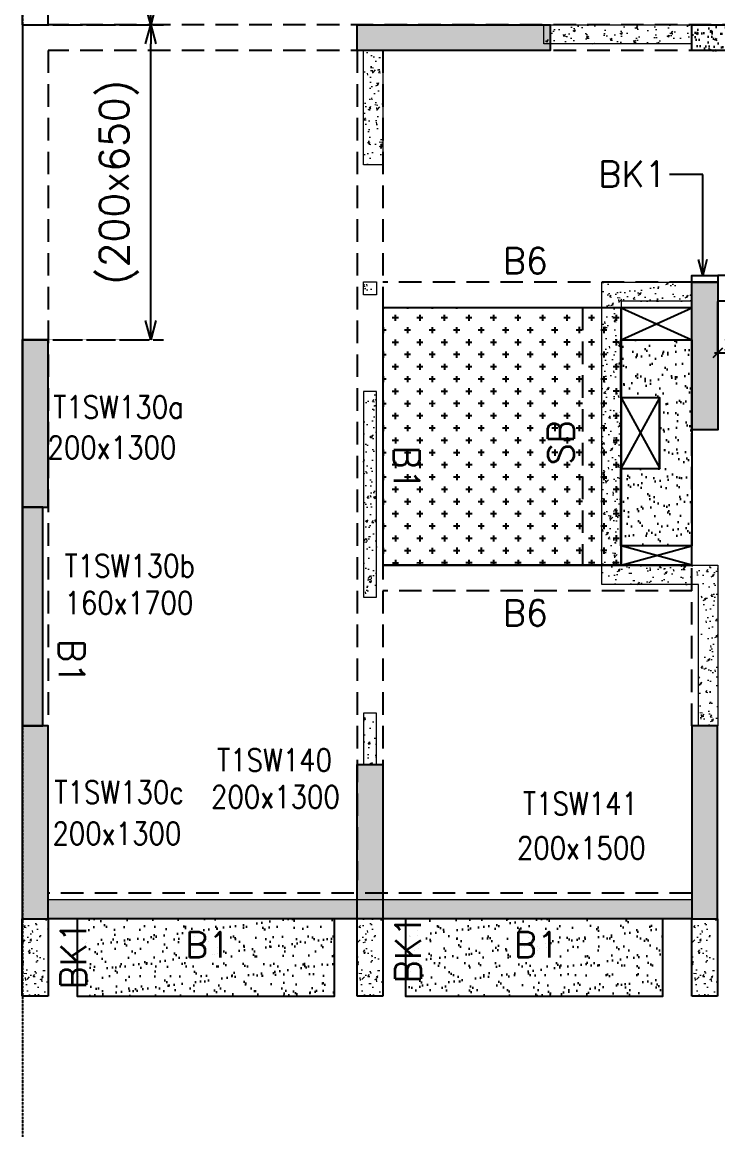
# Model space of a CAD drawing. Header units: millimetres. Extents: x 1078357 to 2594950, y -4969473 to -4636555.
# Drawn here: x 1400401 to 1405801, y -4674402 to -4665741 of the extents above; entities that cross this region are included whole.
import ezdxf

# ---------------------------------------------------------------- set-up
doc = ezdxf.new("R2010")
doc.units = ezdxf.units.MM
doc.header["$PDMODE"] = 35
for name, pattern in [('CONTINOUS', [0]), ('DOT', [0.25, 0, -0.25]), ('HIDDEN', [0.375, 0.25, -0.125]), ('New Retail block$0$CONTINOUS', [0])]:
    doc.linetypes.add(name, pattern=pattern)
doc.layers.get('0').update_dxf_attribs({"lineweight": 0})
doc.layers.get('Defpoints').update_dxf_attribs({"lineweight": 0})
for name, color, linetype, lineweight in [('A-_ANOTDIMA_D-', 6, 'Continuous', 13), ('COL. NO.', 30, 'Continuous', 25), ('COL. SIZE', 7, 'Continuous', 25), ('DIM', 9, 'Continuous', 25), ('HATCH', 8, 'Continuous', 30), ('RCC UPSTAND', 43, 'Continuous', 30), ('S-NON STR RCC WALL', 8, 'Continuous', 0)]:
    doc.layers.add(name, color=color, linetype=linetype, lineweight=lineweight)
for name, color, linetype in [('B-200x325', 201, 'HIDDEN'), ('B-200x450', 52, 'HIDDEN'), ('B-200x650', 241, 'HIDDEN'), ('B-300xSLAB THK.', 151, 'Continuous'), ('BK1-200x650', 241, 'HIDDEN'), ('DROP SLAB', 8, 'Continuous'), ('EXPANSION JOINT', 10, 'HIDDEN'), ('NON STR. RCC WALL', 6, 'Continuous'), ('S-COLUMN_SHEAR WALL', 1, 'Continuous'), ('S-DIM', 2, 'Continuous'), ('S-PROJECTION', 54, 'New Retail block$0$CONTINOUS'), ('SLAB FOLD', 8, 'Continuous')]:
    doc.layers.add(name, color=color, linetype=linetype)
doc.styles.add('Roman', font='romans')
doc.styles.add('ROMANS', font='romans.shx', dxfattribs={"width": 0.85})
doc.dimstyles.new('HARESH', dxfattribs={"dimtxt": 150, "dimasz": 75, "dimexe": 0, "dimexo": 0, "dimgap": 25, "dimtad": 1, "dimdec": 0, "dimdsep": 46, "dimtxsty": 'Roman', "dimblk": 'OBLIQUE', "dimcen": 225, "dimdle": 25, "dimclrd": 2, "dimclre": 2, "dimclrt": 7, "dimadec": 8, "dimazin": 1, "dimtfac": 1, "dimtdec": 0, "dimtmove": 0, "dimatfit": 0, "dimfxl": 1, "dimlwd": -1, "dimlwe": -1, "dimarcsym": 0})

# ---------------------------------------------------------------- blocks, each defined once
blk = doc.blocks.new('_Open30')
at = {"color": 0, "linetype": 'ByBlock', "lineweight": -2}
for p, q in [((-1, 0.268), (0, 0)), ((0, 0), (-1, -0.268)), ((0, 0), (-1, 0))]:
    blk.add_line(p, q, dxfattribs=at)
blk = doc.blocks.new('*D1101')
at = {"layer": 'Defpoints', "color": 0, "linetype": 'CONTINOUS', "ltscale": 0.5, "transparency": 16777216}
for p in [(1400401.5, -4665759.7, 0), (1401398.6, -4665759.7), (1400401.5, -4668209.7, 0)]:
    blk.add_point(p, dxfattribs=at)
at = {"layer": 'S-DIM', "color": 2, "linetype": 'DOT', "ltscale": 0.5, "transparency": 16777216}
for p, q in [((1400401.5, -4665759.7), (1401498.6, -4665759.7)), ((1400401.5, -4668209.7), (1401498.6, -4668209.7))]:
    blk.add_line(p, q, dxfattribs=at)
at = {"layer": 'S-DIM', "color": 2, "linetype": 'CONTINOUS', "ltscale": 0.5, "transparency": 16777216}
blk.add_line((1401398.6, -4668059.7), (1401398.6, -4665909.7), dxfattribs=at)
at = {"layer": 'S-DIM', "color": 2, "linetype": 'CONTINOUS', "ltscale": 0.5, "transparency": 16777216, "xscale": 150, "yscale": 150, "zscale": 150}
for p, rotation in [((1401398.6, -4665759.7), 90), ((1401398.6, -4668209.7), 270)]:
    blk.add_blockref('_Open30', p, dxfattribs=dict(at, rotation=rotation))
at = {"layer": 'S-DIM', "color": 7, "linetype": 'CONTINOUS', "ltscale": 0.5, "transparency": 16777216, "insert": (1401152.1, -4666984.7), "char_height": 225, "attachment_point": 5, "rotation": 90, "style": 'Roman'}
blk.add_mtext('(200x650)', dxfattribs=at)
blk = doc.blocks.new('*D1102')
at = {"layer": 'Defpoints', "color": 0, "linetype": 'CONTINOUS', "ltscale": 0.5, "transparency": 16777216}
for p in [(1400401.5, -4663759.7, 0), (1400401.5, -4665759.7, 0), (1401398.6, -4665759.7)]:
    blk.add_point(p, dxfattribs=at)
at = {"layer": 'S-DIM', "color": 2, "linetype": 'DOT', "ltscale": 0.5, "transparency": 16777216}
for p, q in [((1400401.5, -4663759.7), (1401498.6, -4663759.7)), ((1400401.5, -4665759.7), (1401498.6, -4665759.7))]:
    blk.add_line(p, q, dxfattribs=at)
at = {"layer": 'S-DIM', "color": 2, "linetype": 'CONTINOUS', "ltscale": 0.5, "transparency": 16777216}
blk.add_line((1401398.6, -4663909.7), (1401398.6, -4665609.7), dxfattribs=at)
at = {"layer": 'S-DIM', "color": 2, "linetype": 'CONTINOUS', "ltscale": 0.5, "transparency": 16777216, "xscale": 150, "yscale": 150, "zscale": 150}
for p, rotation in [((1401398.6, -4663759.7), 90), ((1401398.6, -4665759.7), 270)]:
    blk.add_blockref('_Open30', p, dxfattribs=dict(at, rotation=rotation))
at = {"layer": 'S-DIM', "color": 7, "linetype": 'CONTINOUS', "ltscale": 0.5, "transparency": 16777216, "insert": (1401152.1, -4664759.7), "char_height": 225, "attachment_point": 5, "rotation": 90, "style": 'Roman'}
blk.add_mtext('(200x450)', dxfattribs=at)
blk = doc.blocks.new('_Oblique')
at = {"color": 0, "linetype": 'ByBlock', "lineweight": -2}
blk.add_line((-0.5, -0.5), (0.5, 0.5), dxfattribs=at)
blk = doc.blocks.new('*D1305')
at = {"layer": 'Defpoints', "color": 0, "ltscale": 700, "transparency": 16777216}
for p in [(1405801.2, -4667910.2, 0), (1406475.9, -4667910.2, 0), (1405801.2, -4668312.3)]:
    blk.add_point(p, dxfattribs=at)
at = {"layer": 'DIM', "color": 2, "ltscale": 700, "transparency": 16777216}
for p, q in [((1405801.2, -4667910.2), (1405801.2, -4668312.3)), ((1406475.9, -4667910.2), (1406475.9, -4668312.3)), ((1406500.9, -4668312.3), (1405776.2, -4668312.3))]:
    blk.add_line(p, q, dxfattribs=at)
at = {"layer": 'DIM', "color": 2, "ltscale": 700, "transparency": 16777216, "xscale": 75, "yscale": 75, "zscale": 75, "rotation": 180}
blk.add_blockref('_Oblique', (1405801.2, -4668312.3), dxfattribs=at)
at = {"layer": 'DIM', "color": 2, "ltscale": 700, "transparency": 16777216, "xscale": 75, "yscale": 75, "zscale": 75}
blk.add_blockref('_Oblique', (1406475.9, -4668312.3), dxfattribs=at)
at = {"layer": 'DIM', "color": 7, "ltscale": 700, "transparency": 16777216, "insert": (1406138.6, -4668237.3), "char_height": 150, "attachment_point": 5, "style": 'Roman'}
blk.add_mtext('{\\H0.666667x;200x650}', dxfattribs=at)
blk = doc.blocks.new('G$CD63B60BD')
at = {"layer": 'COL. NO.', "linetype": 'Continuous', "style": 'ROMANS', "width": 0.85}
for s, p in [('T1SW130a', (44965.2, 3891.1, -320.4)), ('T1SW130b', (45053.1, 2657.3, -320.4)), ('T1SW140', (46237.7, 1147.3, -320.4)), ('T1SW130c', (44974.3, 897.6, -323.1)), ('T1SW141', (48613.2, 809.1, -320.4))]:
    blk.add_text(s, height=175, dxfattribs=at).set_placement(p)
at = {"layer": 'COL. SIZE', "linetype": 'Continuous', "style": 'ROMANS', "width": 0.85}
for s, p in [('200x1300', (44920.6, 3577, -320.4)), ('160x1700', (45052.5, 2369.2, -320.4)), ('200x1300', (46190.3, 861.3, -320.4)), ('200x1300', (44958.9, 576.9, -323.1)), ('200x1500', (48565.8, 464.2, -320.4))]:
    blk.add_text(s, height=175, dxfattribs=at).set_placement(p)

msp = doc.modelspace()

# ---------------------------------------------------------------- hatches: boundary and pattern name
at = {"layer": 'DROP SLAB'}
h = msp.add_hatch(dxfattribs=at)
h.set_pattern_fill('CROSS', color=8, scale=15, angle=0.03079)
h.set_pattern_definition([(180.03079016, (-6297639.38, 28116973.47), (-95.19879988, -95.3011726), [47.625, -142.875]), (270.03079016, (-6297663.21, 28116997.27), (95.3011726, -95.19879988), [47.625, -142.875])])
h.paths.add_polyline_path([(1405051.2, -4667959.7), (1403201.2, -4667959.6), (1403201.2, -4669959.4), (1405051.2, -4669959.5)])
at = {"layer": 'HATCH'}
h = msp.add_hatch(dxfattribs=at)
h.set_pattern_fill('AR-SAND', color=8, scale=3, angle=359.97015)
h.set_pattern_definition([(37.47015413, (-4813217.64, 23606765.84), (-4.72361136, 146.8264517), [0, -115.824, 0, -129.54, 0, -123.825]), (7.4701541, (-4813217.64, 23606765.84), (134.9689868, 214.9772528), [0, -62.484, 0, -104.394, 0, -40.005]), (327.47015413, (-4813311.37, 23606765.89), (237.29790347, 0.3075449), [0, -38.1, 0, -137.16, 0, -179.07]), (317.4701541, (-4813311.37, 23606765.89), (229.1017424, 66.759465), [0, -19.05, 0, -89.916, 0, -102.87])])
h.paths.add_polyline_path([(1405600.5, -4669809.8), (1405050.5, -4669809.8), (1405050.5, -4669209.7), (1405350.4, -4669209.7), (1405350.4, -4668659.8), (1405050.5, -4668659.8), (1405050.5, -4668209.8), (1405600.4, -4668209.8)])
h = msp.add_hatch(dxfattribs=at)
h.set_pattern_fill('AR-SAND', color=8, scale=3, angle=179.97015)
h.set_pattern_definition([(37.47015413, (-3704156.5, 18698798.92), (-4.72361136, 146.8264517), [0, -115.824, 0, -129.54, 0, -123.825]), (7.4701541, (-3704156.5, 18698798.92), (134.9689868, 214.9772528), [0, -62.484, 0, -104.394, 0, -40.005]), (327.4701541, (-3704250.23, 18698798.96), (237.2979035, 0.3075449), [0, -38.1, 0, -137.16, 0, -179.07]), (317.4701541, (-3704250.23, 18698798.96), (229.1017424, 66.759465), [0, -19.05, 0, -89.916, 0, -102.87])])
h.paths.add_polyline_path([(1402826.5, -4672709.7), (1400826.5, -4672709.7), (1400826.5, -4673309.7), (1402826.5, -4673309.7)])
h = msp.add_hatch(dxfattribs=at)
h.set_pattern_fill('AR-SAND', color=8, scale=3, angle=179.97015)
h.set_pattern_definition([(37.47015413, (-3706706.5, 18698798.92), (-4.72361136, 146.8264517), [0, -115.824, 0, -129.54, 0, -123.825]), (7.4701541, (-3706706.5, 18698798.92), (134.9689868, 214.9772528), [0, -62.484, 0, -104.394, 0, -40.005]), (327.4701541, (-3706800.23, 18698798.96), (237.2979035, 0.3075449), [0, -38.1, 0, -137.16, 0, -179.07]), (317.4701541, (-3706800.23, 18698798.96), (229.1017424, 66.759465), [0, -19.05, 0, -89.916, 0, -102.87])])
h.paths.add_polyline_path([(1405376.5, -4672709.7), (1403376.5, -4672709.7), (1403376.5, -4673309.7), (1405376.5, -4673309.7)])
at = {"layer": 'RCC UPSTAND'}
h = msp.add_hatch(dxfattribs=at)
h.set_pattern_fill('AR-CONC', color=8, scale=20, angle=90)
h.set_pattern_definition([(140, (-1789723.74, -7200979.27), (12.550427, 143.4520365), [15, -165]), (85, (-1789723.74, -7200979.27), (-150.438427, -27.7502667), [12, -132]), (190.4514445, (-1789722.7, -7200967.32), (-137.887998, 115.7017693), [12.7480384, -140.2284224]), (136.1842, (-1789763.74, -7200979.27), (33.103856, 213.448266), [22.5, -247.5]), (186.6356355, (-1789760.98, -7200961.49), (-194.82372, 186.932389), [19.122068, -210.342752]), (81.184164, (-1789763.74, -7200979.27), (-194.82372, 186.932389), [18, -198]), (111, (-1789753.74, -7200959.27), (80.523778, 119.3814104), [15, -165]), (56, (-1789753.74, -7200959.27), (-145.030009, 48.6630664), [12, -132]), (161.4514447, (-1789747.03, -7200949.33), (-64.5062306, 168.0444753), [12.748038, -140.2284224]), (127.5, (-1789723.74, -7200979.274), (-66.57877077, 2.43197106), [0, -130.4, 0, -134, 0, -132.5]), (97.5, (-1789723.74, -7200979.274), (-78.8823424, 52.6139075), [0, -76.4, 0, -127.4, 0, -50.5]), (57.5, (-1789723.74, -7201023.874), (4.51097435, 106.7644872), [0, -50, 0, -156, 0, -207]), (47.5, (-1789723.74, -7201043.87), (-20.0209965, 116.6372339), [0, -65, 0, -103.6, 0, -147])])
h.paths.add_polyline_path([(1405601.3, -4665759.7), (1406276.3, -4665759.7), (1406276.3, -4665959.7), (1405601.3, -4665959.7)])
at = {"layer": 'S-COLUMN_SHEAR WALL', "lineweight": 25}
h = msp.add_hatch(color=1, dxfattribs=at)
h.dxf.hatch_style = 1
h.paths.add_polyline_path([(1403001.3, -4665759.7), (1404501.3, -4665759.7), (1404501.3, -4665959.7), (1403001.3, -4665959.7)])
h = msp.add_hatch(color=1, dxfattribs=at)
h.dxf.hatch_style = 1
h.paths.add_polyline_path([(1405601.3, -4667759.7), (1405801.3, -4667759.7), (1405801.3, -4668909.7), (1405601.3, -4668909.7)])
h = msp.add_hatch(color=1, dxfattribs=at)
h.dxf.hatch_style = 1
h.paths.add_polyline_path([(1400601.3, -4668209.7), (1400401.3, -4668209.7), (1400401.3, -4669509.7), (1400601.3, -4669509.7)])
at = {"layer": 'S-COLUMN_SHEAR WALL', "lineweight": 25, "extrusion": (-1.00316e-06, -2.11765e-11, 1)}
h = msp.add_hatch(color=1, dxfattribs=at)
h.dxf.hatch_style = 1
h.paths.add_polyline_path([(1400401.3, -4671209.7), (1400561.3, -4671209.7), (1400561.3, -4669509.7), (1400401.3, -4669509.7)])
at = {"layer": 'S-COLUMN_SHEAR WALL', "lineweight": 25}
h = msp.add_hatch(color=1, dxfattribs=at)
h.dxf.hatch_style = 1
h.paths.add_polyline_path([(1400401.2, -4672709.7), (1400601.2, -4672709.7), (1400601.2, -4671209.7), (1400401.2, -4671209.7)])
h = msp.add_hatch(color=1, dxfattribs=at)
h.dxf.hatch_style = 1
h.paths.add_polyline_path([(1405601.2, -4672709.7), (1405801.2, -4672709.7), (1405801.2, -4671209.7), (1405601.2, -4671209.7)])
h = msp.add_hatch(color=1, dxfattribs=at)
h.dxf.hatch_style = 1
h.paths.add_polyline_path([(1403201.2, -4671509.7), (1403201.2, -4672709.7), (1403001.2, -4672709.7), (1403001.2, -4671509.7)])
at = {"layer": 'S-NON STR RCC WALL', "ltscale": 700}
h = msp.add_hatch(dxfattribs=at)
h.set_pattern_fill('AR-CONC', color=256)
h.set_pattern_definition([(50, (280360.15, 106283), (182.184669, -15.9390855), [19.05, -209.55]), (355, (280360.15, 106283), (-35.2434214, 191.056845), [15.24, -167.640584]), (100.4514447, (280375.33, 106281.68), (146.941247, 175.117752), [16.190009, -178.0902446]), (46.1842, (280360.15, 106333.8), (271.079041, -42.042328), [28.575, -314.325]), (96.6355576, (280382.74, 106330.3), (237.404134, 247.426125), [24.285023, -267.135608]), (351.184151, (280360.15, 106333.8), (237.404134, 247.426125), [22.859967, -251.459732]), (21, (280385.55, 106321.1), (151.6143913, -102.265198), [19.05, -209.55]), (326, (280385.55, 106321.1), (61.802028, 184.187966), [15.24, -167.64]), (71.451445, (280398.19, 106312.58), (213.416419, 81.922769), [16.190009, -178.0899376]), (37.5, (280360.15, 106283.004), (3.08860325, 84.5550389), [0, -165.608, 0, -170.18, 0, -168.275]), (7.5, (280360.15, 106283), (66.8196625, 100.1805748), [0, -97.028, 0, -161.798, 0, -64.135]), (327.5, (280303.51, 106283.004), (135.5905952, -5.728744), [0, -63.5, 0, -198.12, 0, -262.89]), (317.5, (280278.11, 106283), (148.1291814, 25.426491), [0, -82.55, 0, -131.572, 0, -186.69])])
h.paths.add_polyline_path([(1404451.5, -4665759.7), (1405601.5, -4665759.7), (1405601.5, -4665909.7), (1404451.5, -4665909.7)])
at = {"layer": 'S-NON STR RCC WALL'}
h = msp.add_hatch(dxfattribs=at)
h.set_pattern_fill('AR-CONC', color=256, angle=180)
h.set_pattern_definition([(50, (-6048483.69, 28115539.64), (182.184669, -15.93908554), [19.05, -209.55]), (355, (-6048483.7, 28115539.64), (-35.2434214, 191.0568452), [15.24, -167.6405842]), (100.4514447, (-6048468.51, 28115538.3), (146.9412471, 175.1177519), [16.1900088, -178.0902446]), (46.1842, (-6048483.7, 28115590.44), (271.0790409, -42.042328), [28.575, -314.325]), (96.6355576, (-6048461.1, 28115586.93), (237.404134, 247.4261246), [24.2850231, -267.1356082]), (351.1841512, (-6048483.7, 28115590.44), (237.404134, 247.4261246), [22.859967, -251.459732]), (21, (-6048458.29, 28115577.74), (151.6143913, -102.2651982), [19.05, -209.55]), (326, (-6048458.3, 28115577.74), (61.8020283, 184.1879661), [15.24, -167.64]), (71.451445, (-6048445.66, 28115569.21), (213.4164193, 81.9227689), [16.1900088, -178.0899376]), (37.5, (-6048483.69, 28115539.636), (3.08860325, 84.55503887), [0, -165.608, 0, -170.18, 0, -168.275]), (7.5, (-6048483.69, 28115539.64), (66.8196625, 100.18057482), [0, -97.028, 0, -161.798, 0, -64.135]), (327.5, (-6048540.334, 28115539.636), (135.59059517, -5.72874399), [0, -63.5, 0, -198.12, 0, -262.89]), (317.5, (-6048565.73, 28115539.64), (148.1291814, 25.42649103), [0, -82.55, 0, -131.572, 0, -186.69])])
h.paths.add_polyline_path([(1403051.5, -4665959.7), (1403201.5, -4665959.7), (1403201.5, -4666849.6), (1403051.5, -4666849.6)])
h = msp.add_hatch(dxfattribs=at)
h.set_pattern_fill('AR-CONC', color=256, angle=180)
h.set_pattern_definition([(50, (2500325.98, -9254853.38), (182.184669, -15.9390855), [19.05, -209.55]), (355, (2500325.98, -9254853.38), (-35.2434214, 191.056845), [15.24, -167.640584]), (100.4514447, (2500341.17, -9254854.7), (146.941247, 175.117752), [16.190009, -178.0902446]), (46.1842, (2500325.98, -9254802.58), (271.079041, -42.042328), [28.575, -314.325]), (96.6355576, (2500348.57, -9254806.08), (237.404134, 247.426125), [24.285023, -267.135608]), (351.184151, (2500325.98, -9254802.58), (237.404134, 247.426125), [22.859967, -251.459732]), (21, (2500351.38, -9254815.28), (151.6143913, -102.265198), [19.05, -209.55]), (326, (2500351.38, -9254815.28), (61.802028, 184.187966), [15.24, -167.64]), (71.451445, (2500364.02, -9254823.8), (213.416419, 81.922769), [16.190009, -178.0899376]), (37.5, (2500325.985, -9254853.376), (3.08860325, 84.5550389), [0, -165.608, 0, -170.18, 0, -168.275]), (7.5, (2500325.985, -9254853.38), (66.8196625, 100.1805748), [0, -97.028, 0, -161.798, 0, -64.135]), (327.5, (2500269.34, -9254853.376), (135.5905952, -5.728744), [0, -63.5, 0, -198.12, 0, -262.89]), (317.5, (2500243.94, -9254853.38), (148.1291814, 25.426491), [0, -82.55, 0, -131.572, 0, -186.69])])
h.paths.add_polyline_path([(1403051.5, -4667759.5), (1403151.5, -4667759.5), (1403151.5, -4667859.5), (1403051.5, -4667859.5)])
h = msp.add_hatch(dxfattribs=at)
h.set_pattern_fill('AR-CONC', color=256)
h.set_pattern_definition([(50, (-4983719.23, 23434810.46), (182.184669, -15.9390855), [19.05, -209.55]), (355, (-4983719.23, 23434810.46), (-35.2434214, 191.0568452), [15.24, -167.6405842]), (100.4514447, (-4983704.05, 23434809.13), (146.9412471, 175.1177519), [16.1900088, -178.0902446]), (46.1842, (-4983719.23, 23434861.26), (271.0790409, -42.042328), [28.575, -314.325]), (96.6355576, (-4983696.64, 23434857.75), (237.404134, 247.4261246), [24.2850231, -267.1356082]), (351.1841512, (-4983719.23, 23434861.26), (237.404134, 247.4261246), [22.859967, -251.459732]), (21, (-4983693.83, 23434848.56), (151.6143913, -102.2651982), [19.05, -209.55]), (326, (-4983693.83, 23434848.56), (61.8020283, 184.1879661), [15.24, -167.64]), (71.451445, (-4983681.2, 23434840.03), (213.4164193, 81.9227689), [16.1900088, -178.0899376]), (37.5, (-4983719.23, 23434810.456), (3.08860325, 84.55503887), [0, -165.608, 0, -170.18, 0, -168.275]), (7.5, (-4983719.23, 23434810.46), (66.8196625, 100.18057482), [0, -97.028, 0, -161.798, 0, -64.135]), (327.5, (-4983775.87, 23434810.456), (135.59059517, -5.728744), [0, -63.5, 0, -198.12, 0, -262.89]), (317.5, (-4983801.27, 23434810.46), (148.1291814, 25.42649103), [0, -82.55, 0, -131.572, 0, -186.69])])
h.paths.add_polyline_path([(1404901.5, -4670109.7), (1404901.5, -4667759.7), (1405601.5, -4667759.7), (1405601.5, -4667909.7), (1405051.5, -4667909.7), (1405051.5, -4669959.7), (1405801.5, -4669959.7), (1405801.5, -4671209.7), (1405651.5, -4671209.7), (1405651.5, -4670109.7)])
h = msp.add_hatch(dxfattribs=at)
h.set_pattern_fill('AR-CONC', color=256, angle=180)
h.set_pattern_definition([(50, (2500339.2, -9253488.71), (182.184669, -15.9390855), [19.05, -209.55]), (355, (2500339.2, -9253488.71), (-35.2434214, 191.056845), [15.24, -167.640584]), (100.4514447, (2500354.38, -9253490.04), (146.941247, 175.117752), [16.190009, -178.0902446]), (46.1842, (2500339.2, -9253437.9), (271.079041, -42.042328), [28.575, -314.325]), (96.6355576, (2500361.8, -9253441.41), (237.404134, 247.426125), [24.285023, -267.135608]), (351.184151, (2500339.2, -9253437.9), (237.404134, 247.426125), [22.859967, -251.459732]), (21, (2500364.6, -9253450.61), (151.6143913, -102.265198), [19.05, -209.55]), (326, (2500364.6, -9253450.61), (61.802028, 184.187966), [15.24, -167.64]), (71.451445, (2500377.23, -9253459.13), (213.416419, 81.922769), [16.190009, -178.0899376]), (37.5, (2500339.2, -9253488.71), (3.08860325, 84.5550389), [0, -165.608, 0, -170.18, 0, -168.275]), (7.5, (2500339.2, -9253488.71), (66.8196625, 100.1805748), [0, -97.028, 0, -161.798, 0, -64.135]), (327.5, (2500282.56, -9253488.71), (135.5905952, -5.728744), [0, -63.5, 0, -198.12, 0, -262.89]), (317.5, (2500257.16, -9253488.71), (148.1291814, 25.426491), [0, -82.55, 0, -131.572, 0, -186.69])])
h.paths.add_polyline_path([(1403051.5, -4670209.5), (1403151.5, -4670209.5), (1403151.5, -4668609.5), (1403051.5, -4668609.5)])
h = msp.add_hatch(dxfattribs=at)
h.set_pattern_fill('AR-CONC', color=256, angle=180)
h.set_pattern_definition([(50, (1403114.48, -4569469.52), (182.18467, -15.93909), [19.05, -209.55]), (355, (1403114.48, -4569469.52), (-35.24342, 191.05685), [15.24, -167.6406]), (100.45144, (1403129.67, -4569470.85), (146.94125, 175.11775), [16.19, -178.09024]), (46.1842, (1403114.48, -4569418.72), (271.07904, -42.04233), [28.575, -314.325]), (96.63556, (1403137.07, -4569422.23), (237.4041, 247.4261), [24.285, -267.1356]), (351.18415, (1403114.48, -4569418.72), (237.4041, 247.4261), [22.86, -251.4597]), (21, (1403139.88, -4569431.42), (151.6144, -102.2652), [19.05, -209.55]), (326, (1403139.88, -4569431.42), (61.80203, 184.18797), [15.24, -167.64]), (71.45144, (1403152.52, -4569439.95), (213.41642, 81.92277), [16.19, -178.08994]), (37.5, (1403114.48, -4569469.524), (3.088603, 84.55504), [0, -165.608, 0, -170.18, 0, -168.275]), (7.5, (1403114.48, -4569469.52), (66.81966, 100.180575), [0, -97.028, 0, -161.798, 0, -64.135]), (327.5, (1403057.84, -4569469.524), (135.590595, -5.728744), [0, -63.5, 0, -198.12, 0, -262.89]), (317.5, (1403032.44, -4569469.52), (148.12918, 25.42649), [0, -82.55, 0, -131.572, 0, -186.69])])
h.paths.add_polyline_path([(1403051.5, -4671510), (1403151.5, -4671510), (1403151.5, -4671109.5), (1403051.5, -4671109.5)])
h = msp.add_hatch(dxfattribs=at)
h.set_pattern_fill('AR-CONC', color=256)
h.set_pattern_definition([(50, (-6080943.95, 28118829.64), (182.184669, -15.93908554), [19.05, -209.55]), (355, (-6080943.95, 28118829.64), (-35.2434214, 191.0568452), [15.24, -167.6405842]), (100.4514447, (-6080928.76, 28118828.32), (146.9412471, 175.1177519), [16.1900088, -178.0902446]), (46.1842, (-6080943.95, 28118880.44), (271.0790409, -42.042328), [28.575, -314.325]), (96.6355576, (-6080921.36, 28118876.94), (237.404134, 247.4261246), [24.2850231, -267.1356082]), (351.1841512, (-6080943.95, 28118880.44), (237.404134, 247.4261246), [22.859967, -251.459732]), (21, (-6080918.55, 28118867.74), (151.6143913, -102.2651982), [19.05, -209.55]), (326, (-6080918.55, 28118867.74), (61.8020283, 184.1879661), [15.24, -167.64]), (71.451445, (-6080905.91, 28118859.22), (213.4164193, 81.9227689), [16.1900088, -178.0899376]), (37.5, (-6080943.946, 28118829.644), (3.08860325, 84.55503887), [0, -165.608, 0, -170.18, 0, -168.275]), (7.5, (-6080943.95, 28118829.64), (66.8196625, 100.18057482), [0, -97.028, 0, -161.798, 0, -64.135]), (327.5, (-6081000.59, 28118829.644), (135.59059517, -5.72874399), [0, -63.5, 0, -198.12, 0, -262.89]), (317.5, (-6081025.99, 28118829.64), (148.1291814, 25.42649103), [0, -82.55, 0, -131.572, 0, -186.69])])
h.paths.add_polyline_path([(1405598.5, -4672709.7), (1400601.5, -4672709.7), (1400601.5, -4672559.7), (1405598.5, -4672559.7)])
h = msp.add_hatch(dxfattribs=at)
h.set_pattern_fill('AR-CONC', color=256, angle=180)
h.set_pattern_definition([(50, (-8229771.05, 37566397.63), (182.184669, -15.93908554), [19.05, -209.55]), (355, (-8229771.05, 37566397.63), (-35.2434214, 191.0568452), [15.24, -167.6405842]), (100.4514447, (-8229755.87, 37566396.3), (146.9412471, 175.1177519), [16.1900088, -178.0902446]), (46.1842, (-8229771.05, 37566448.43), (271.0790409, -42.0423279), [28.575, -314.325]), (96.6355576, (-8229748.46, 37566444.93), (237.404134, 247.4261246), [24.2850231, -267.1356082]), (351.1841512, (-8229771.05, 37566448.43), (237.404134, 247.4261246), [22.859967, -251.459732]), (21, (-8229745.65, 37566435.73), (151.61439127, -102.2651982), [19.05, -209.55]), (326, (-8229745.65, 37566435.73), (61.80202835, 184.1879661), [15.24, -167.64]), (71.451445, (-8229733.02, 37566427.21), (213.4164193, 81.9227689), [16.1900088, -178.0899376]), (37.5, (-8229771.05, 37566397.63), (3.08860325, 84.55503887), [0, -165.608, 0, -170.18, 0, -168.275]), (7.5, (-8229771.05, 37566397.63), (66.81966251, 100.18057482), [0, -97.028, 0, -161.798, 0, -64.135]), (327.5, (-8229827.694, 37566397.63), (135.59059517, -5.72874399), [0, -63.5, 0, -198.12, 0, -262.89]), (317.5, (-8229853.09, 37566397.63), (148.1291814, 25.42649103), [0, -82.55, 0, -131.572, 0, -186.69])])
h.paths.add_polyline_path([(1400601.2, -4672709.6), (1400401.2, -4672709.6), (1400401.2, -4673309.6), (1400601.2, -4673309.6), (1400601.2, -4673309.6), (1400601.2, -4672709.8)], is_closed=False)
h = msp.add_hatch(dxfattribs=at)
h.set_pattern_fill('AR-CONC', color=256, angle=180)
h.set_pattern_definition([(50, (-8227171.01, 37566397.59), (182.184669, -15.93908554), [19.05, -209.55]), (355, (-8227171.01, 37566397.59), (-35.2434214, 191.0568452), [15.24, -167.6405842]), (100.4514447, (-8227155.83, 37566396.26), (146.9412471, 175.1177519), [16.1900088, -178.0902446]), (46.1842, (-8227171.01, 37566448.39), (271.0790409, -42.0423279), [28.575, -314.325]), (96.6355576, (-8227148.42, 37566444.88), (237.404134, 247.4261246), [24.2850231, -267.1356082]), (351.1841512, (-8227171.01, 37566448.4), (237.404134, 247.4261246), [22.859967, -251.459732]), (21, (-8227145.61, 37566435.69), (151.61439127, -102.2651982), [19.05, -209.55]), (326, (-8227145.61, 37566435.69), (61.80202835, 184.1879661), [15.24, -167.64]), (71.451445, (-8227132.98, 37566427.17), (213.4164193, 81.9227689), [16.1900088, -178.0899376]), (37.5, (-8227171.015, 37566397.59), (3.08860325, 84.55503887), [0, -165.608, 0, -170.18, 0, -168.275]), (7.5, (-8227171.015, 37566397.59), (66.81966251, 100.18057482), [0, -97.028, 0, -161.798, 0, -64.135]), (327.5, (-8227227.66, 37566397.59), (135.59059517, -5.72874399), [0, -63.5, 0, -198.12, 0, -262.89]), (317.5, (-8227253.06, 37566397.59), (148.1291814, 25.42649103), [0, -82.55, 0, -131.572, 0, -186.69])])
h.paths.add_polyline_path([(1403201.2, -4672709.7), (1403001.2, -4672709.7), (1403001.2, -4673309.7), (1403201.2, -4673309.7), (1403201.2, -4673309.7), (1403201.2, -4672709.8)], is_closed=False)
h = msp.add_hatch(dxfattribs=at)
h.set_pattern_fill('AR-CONC', color=256, angle=180)
h.set_pattern_definition([(50, (-8224571.04, 37566397.59), (182.184669, -15.93908554), [19.05, -209.55]), (355, (-8224571.04, 37566397.59), (-35.2434214, 191.0568452), [15.24, -167.6405842]), (100.4514447, (-8224555.85, 37566396.26), (146.9412471, 175.1177519), [16.1900088, -178.0902446]), (46.1842, (-8224571.04, 37566448.39), (271.0790409, -42.0423279), [28.575, -314.325]), (96.6355576, (-8224548.45, 37566444.88), (237.404134, 247.4261246), [24.2850231, -267.1356082]), (351.1841512, (-8224571.04, 37566448.4), (237.404134, 247.4261246), [22.859967, -251.459732]), (21, (-8224545.64, 37566435.69), (151.61439127, -102.2651982), [19.05, -209.55]), (326, (-8224545.64, 37566435.69), (61.80202835, 184.1879661), [15.24, -167.64]), (71.451445, (-8224533, 37566427.17), (213.4164193, 81.9227689), [16.1900088, -178.0899376]), (37.5, (-8224571.036, 37566397.59), (3.08860325, 84.55503887), [0, -165.608, 0, -170.18, 0, -168.275]), (7.5, (-8224571.04, 37566397.59), (66.81966251, 100.18057482), [0, -97.028, 0, -161.798, 0, -64.135]), (327.5, (-8224627.68, 37566397.59), (135.59059517, -5.72874399), [0, -63.5, 0, -198.12, 0, -262.89]), (317.5, (-8224653.08, 37566397.59), (148.1291814, 25.42649103), [0, -82.55, 0, -131.572, 0, -186.69])])
h.paths.add_polyline_path([(1405801.2, -4672709.7), (1405601.2, -4672709.7), (1405601.2, -4673309.7), (1405801.2, -4673309.7), (1405801.2, -4673309.7), (1405801.2, -4672709.8)], is_closed=False)

# ---------------------------------------------------------------- linework, layer by layer
at = {"layer": 'B-200x325', "ltscale": 700}
for p, q in [((1405601.4, -4667759.6, 0), (1403201.6, -4667759.6, 0)), ((1405601.6, -4670159.4, 0), (1403201.6, -4670159.4, 0))]:
    msp.add_line(p, q, dxfattribs=at)
at = {"layer": 'B-200x325', "linetype": 'Continuous', "ltscale": 700}
for p, q in [((1405601.4, -4667959.6, 0), (1403201.6, -4667959.6, 0)), ((1405601.6, -4669959.4, 0), (1403201.6, -4669959.4, 0))]:
    msp.add_line(p, q, dxfattribs=at)
at = {"layer": 'B-200x450', "linetype": 'Continuous', "ltscale": 500}
msp.add_line((1400401.5, -4665759.7, 0), (1400401.5, -4663759.7, 0), dxfattribs=at)
at = {"layer": 'B-200x450', "linetype": 'HIDDEN', "ltscale": 500}
msp.add_line((1400601.5, -4665759.7, 0), (1400601.5, -4663759.6, 0), dxfattribs=at)
at = {"layer": 'B-200x650', "linetype": 'CONTINOUS', "ltscale": 700}
for p, q in [((1400401.5, -4665759.7, 0), (1400401.5, -4671209.7, 0)), ((1400401.2, -4673309.6, 0), (1400401.2, -4672709.6, 0)), ((1400601.2, -4672709.6, 0), (1400601.2, -4673309.6, 0)), ((1405601.4, -4672709.7, 0), (1400601.4, -4672709.7, 0)), ((1403001.2, -4673309.7, 0), (1403001.2, -4672709.7, 0)), ((1403201.2, -4672709.7, 0), (1403201.2, -4673309.7, 0)), ((1405601.2, -4673309.7, 0), (1405601.2, -4672709.7, 0)), ((1405801.2, -4672709.7, 0), (1405801.2, -4673309.7, 0)), ((1400601.2, -4673309.6, 0), (1400401.2, -4673309.6, 0)), ((1403201.2, -4673309.7, 0), (1403001.2, -4673309.7, 0)), ((1405801.2, -4673309.7, 0), (1405601.2, -4673309.7, 0))]:
    msp.add_line(p, q, dxfattribs=at)
at = {"layer": 'B-200x650', "linetype": 'HIDDEN', "ltscale": 700}
for p, q in [((1406276.3, -4665759.7, 0), (1400601.5, -4665759.7, 0)), ((1406276.3, -4665959.7, 0), (1400601.5, -4665959.7, 0)), ((1400601.5, -4665959.7, 0), (1400601.5, -4671209.7, 0)), ((1403001.5, -4665959.7, 0), (1403001.5, -4672409.6, 0)), ((1403201.5, -4665959.7, 0), (1403201.5, -4672409.6, 0)), ((1406926.5, -4667709.7, 0), (1405801.5, -4667709.7, 0)), ((1405601.5, -4671209.7, 0), (1405601.5, -4668909.6, 0)), ((1405601.4, -4672509.7, 0), (1400601.4, -4672509.7, 0))]:
    msp.add_line(p, q, dxfattribs=at)
at = {"layer": 'B-200x650', "linetype": 'Continuous', "ltscale": 700}
msp.add_line((1408251.4, -4667909.7, 0), (1405801.5, -4667909.7, 0), dxfattribs=at)
at = {"layer": 'B-300xSLAB THK.', "linetype": 'HIDDEN', "ltscale": 700}
msp.add_line((1404751.2, -4667959.7, 0), (1404751.2, -4669959.5, 0), dxfattribs=at)
at = {"layer": 'B-300xSLAB THK.', "linetype": 'ByBlock', "ltscale": 700}
msp.add_line((1405051.2, -4667959.7, 0), (1405051.2, -4669959.5, 0), dxfattribs=at)
at = {"layer": 'BK1-200x650', "linetype": 'Continuous', "ltscale": 700, "elevation": 0}
msp.add_lwpolyline([(1405801.5, -4667759.7), (1405601.5, -4667759.7), (1405601.5, -4667709.6), (1405801.5, -4667709.6)], close=True, dxfattribs=at)
at = {"layer": 'DROP SLAB', "color": 3, "linetype": 'CONTINOUS', "ltscale": 500}
for p, q in [((1405051.2, -4668209.7, 0), (1405601.1, -4667959.7, 0)), ((1405051.2, -4667959.7, 0), (1405601.2, -4668209.7, 0)), ((1405051.1, -4669209.8, 0), (1405351.1, -4668659.8, 0)), ((1405051.1, -4668659.8, 0), (1405351.1, -4669209.8, 0)), ((1405600.8, -4669959.7, 0), (1405050.8, -4669809.7, 0)), ((1405051.6, -4669959.5, 0), (1405600.8, -4669809.7, 0))]:
    msp.add_line(p, q, dxfattribs=at)
at = {"layer": 'DROP SLAB', "color": 3, "linetype": 'CONTINOUS', "ltscale": 500, "elevation": 0}
for points in [[(1405051.2, -4667959.7), (1403201.2, -4667959.6), (1403201.2, -4669959.4), (1405051.2, -4669959.5)], [(1405051.2, -4668209.7), (1405601.1, -4668209.7), (1405601.1, -4667959.7), (1405051.2, -4667959.7)], [(1405051.1, -4669209.8), (1405351.1, -4669209.8), (1405351.1, -4668659.8), (1405051.1, -4668659.8)], [(1405050.8, -4669959.5), (1405600.8, -4669959.5), (1405600.8, -4669809.7), (1405050.8, -4669809.7)]]:
    msp.add_lwpolyline(points, close=True, dxfattribs=at)
at = {"layer": 'EXPANSION JOINT'}
msp.add_line((1400401.5, -4654069.7, 0), (1400401.5, -4674402.2, 0), dxfattribs=at)
msp.add_line((1400401.5, -4654069.7, 0), (1400401.5, -4674402.2, 0), dxfattribs=at)
at = {"layer": 'NON STR. RCC WALL', "elevation": 0}
msp.add_lwpolyline([(1405601.3, -4665759.7), (1406276.3, -4665759.7), (1406276.3, -4665959.7), (1405601.3, -4665959.7)], close=True, dxfattribs=at)
at = {"layer": 'S-COLUMN_SHEAR WALL', "color": 1, "lineweight": 25, "elevation": 0}
for points in [[(1403001.3, -4665759.7), (1404501.3, -4665759.7), (1404501.3, -4665959.7), (1403001.3, -4665959.7)], [(1405601.3, -4667759.7), (1405801.3, -4667759.7), (1405801.3, -4668909.7), (1405601.3, -4668909.7)], [(1400601.3, -4668209.7), (1400401.3, -4668209.7), (1400401.3, -4669509.7), (1400601.3, -4669509.7)], [(1400401.2, -4672709.7), (1400601.2, -4672709.7), (1400601.2, -4671209.7), (1400401.2, -4671209.7)], [(1405601.2, -4672709.7), (1405801.2, -4672709.7), (1405801.2, -4671209.7), (1405601.2, -4671209.7)], [(1403001.2, -4671509.9), (1403201.2, -4671509.9), (1403201.2, -4672709.7), (1403001.2, -4672709.7)]]:
    msp.add_lwpolyline(points, close=True, dxfattribs=at)
at = {"layer": 'S-COLUMN_SHEAR WALL', "color": 1, "lineweight": 25, "extrusion": (-1.00316e-06, -2.11765e-11, 1), "elevation": -1.4}
msp.add_lwpolyline([(1400401.3, -4671209.7), (1400561.3, -4671209.7), (1400561.3, -4669509.7), (1400401.3, -4669509.7)], close=True, dxfattribs=at)
at = {"layer": 'S-NON STR RCC WALL', "ltscale": 700, "elevation": 0}
for points in [[(1404451.5, -4665759.7), (1405601.5, -4665759.7), (1405601.5, -4665909.7), (1404451.5, -4665909.7)], [(1403051.5, -4665959.7), (1403201.5, -4665959.7), (1403201.5, -4666849.6), (1403051.5, -4666849.6)], [(1403051.5, -4667759.5), (1403151.5, -4667759.5), (1403151.5, -4667859.5), (1403051.5, -4667859.5)], [(1403051.5, -4670209.5), (1403151.5, -4670209.5), (1403151.5, -4668609.5), (1403051.5, -4668609.5)]]:
    msp.add_lwpolyline(points, close=True, dxfattribs=at)
at = {"layer": 'S-NON STR RCC WALL', "elevation": 0}
for points in [[(1404901.5, -4670109.7), (1404901.5, -4667759.7), (1405601.5, -4667759.7), (1405601.5, -4667909.7), (1405051.5, -4667909.7), (1405051.5, -4669959.7), (1405801.5, -4669959.7), (1405801.5, -4671209.7), (1405651.5, -4671209.7), (1405651.5, -4670109.7)], [(1403051.5, -4671510), (1403151.5, -4671510), (1403151.5, -4671109.5), (1403051.5, -4671109.5)], [(1405598.5, -4672709.7), (1400601.5, -4672709.7), (1400601.5, -4672559.7), (1405598.5, -4672559.7)]]:
    msp.add_lwpolyline(points, close=True, dxfattribs=at)
at = {"layer": 'S-PROJECTION', "elevation": 0}
for points in [[(1402826.5, -4672709.7), (1400826.5, -4672709.7), (1400826.5, -4673309.7), (1402826.5, -4673309.7)], [(1405376.5, -4672709.7), (1403376.5, -4672709.7), (1403376.5, -4673309.7), (1405376.5, -4673309.7)]]:
    msp.add_lwpolyline(points, close=True, dxfattribs=at)
at = {"layer": 'SLAB FOLD', "color": 8, "ltscale": 1000, "elevation": 0}
msp.add_lwpolyline([(1405600.5, -4669809.8), (1405050.5, -4669809.8), (1405050.5, -4669209.7), (1405350.4, -4669209.7), (1405350.4, -4668659.8), (1405050.5, -4668659.8), (1405050.5, -4668209.8), (1405600.4, -4668209.8), (1405600.5, -4669809.8)], dxfattribs=at)

# ---------------------------------------------------------------- block references
at = {"layer": 'A-_ANOTDIMA_D-', "color": 2, "ltscale": 700}
msp.add_blockref('G$CD63B60BD', (1355676.2, -4672709.7, 0), dxfattribs=at)

# ---------------------------------------------------------------- texts
at = {"layer": 'B-200x325', "linetype": 'Continuous', "ltscale": 700, "style": 'ROMANS'}
for p in [(1404132, -4667694.4, -2.7), (1404132, -4670431.5, -2.7)]:
    msp.add_text('B6', height=200, rotation=359.99945, dxfattribs=at).set_placement(p)
at = {"layer": 'B-200x650', "linetype": 'HIDDEN', "ltscale": 500, "style": 'ROMANS'}
for rotation, p in [(269.99906, (1403285.3, -4669031, -2.7)), (269.99906, (1400685.4, -4670535.3, -2.7)), (0.00094, (1401664.4, -4673010, -2.7)), (0.00094, (1404217.6, -4673010, -2.7))]:
    msp.add_text('B1', height=200, rotation=rotation, dxfattribs=at).set_placement(p)
at = {"layer": 'B-200x650', "linetype": 'CONTINOUS', "ltscale": 700, "style": 'ROMANS'}
for p in [(1403496.9, -4673209.3, 50), (1400896.8, -4673256.1, 50)]:
    msp.add_text('BK1', height=200, rotation=90, dxfattribs=at).set_placement(p)
at = {"layer": 'B-300xSLAB THK.', "linetype": 'Continuous', "ltscale": 700, "style": 'ROMANS'}
msp.add_text('SB', height=200, rotation=90.00094, dxfattribs=at).set_placement((1404683.1, -4669183.9, -2.7))
at = {"layer": 'BK1-200x650', "linetype": 'Continuous', "ltscale": 700, "style": 'ROMANS'}
msp.add_text('BK1', height=200, rotation=359.99906, dxfattribs=at).set_placement((1404872.6, -4667021.1, -2.7))

# ---------------------------------------------------------------- dimensions: what is measured, and where the dimension line sits
at = {"layer": 'DIM', "ltscale": 700}
dim = msp.add_linear_dim(base=(1405801.2, -4668312.3, 0), p1=(1406475.9, -4667910.2, 0), p2=(1405801.2, -4667910.2, 0), text='{\\H0.666667x;200x650}', dimstyle='HARESH', override={"dimtxsty": 'Roman', "dimtmove": 1}, dxfattribs=at)
dim.commit()
dim.dimension.update_dxf_attribs({"geometry": '*D1305', "text_midpoint": (1406138.6, -4668237.3, 0)})
at = {"layer": 'S-DIM', "linetype": 'CONTINOUS', "ltscale": 0.5}
for p1, angle, text, picture, middle in [((1400401.5, -4663759.7, 0), 90, '(200x450)', '*D1102', (1401152.1, -4664759.7, 0)), ((1400401.5, -4668209.7, 0), 270, '(200x650)', '*D1101', (1401152.1, -4666984.7, 0))]:
    dim = msp.add_linear_dim(base=(1401398.6, -4665759.7, 0), p1=p1, p2=(1400401.5, -4665759.7, 0), angle=angle, text=text, dimstyle='HARESH', override={"dimtxt": 225, "dimasz": 150, "dimexe": 100, "dimgap": 75, "dimtxsty": 'Roman', "dimblk1": 'Open30', "dimblk2": 'Open30', "dimsah": 1, "dimdle": 1, "dimfxl": 500, "dimarcsym": 1}, dxfattribs=at)
    dim.commit()
    dim.dimension.update_dxf_attribs({"geometry": picture, "text_midpoint": middle})

# ---------------------------------------------------------------- leaders
at = {"layer": 'BK1-200x650', "linetype": 'Continuous', "ltscale": 700}
msp.add_leader([(1405685, -4667709.6, 0), (1405685, -4666923.4, 0), (1405426.2, -4666923.4, 0)], dimstyle='HARESH', override={"dimasz": 125, "dimgap": 25, "dimtad": 0, "dimldrblk": 'Open30'}, dxfattribs=at)

doc.saveas('drawing.dxf')
